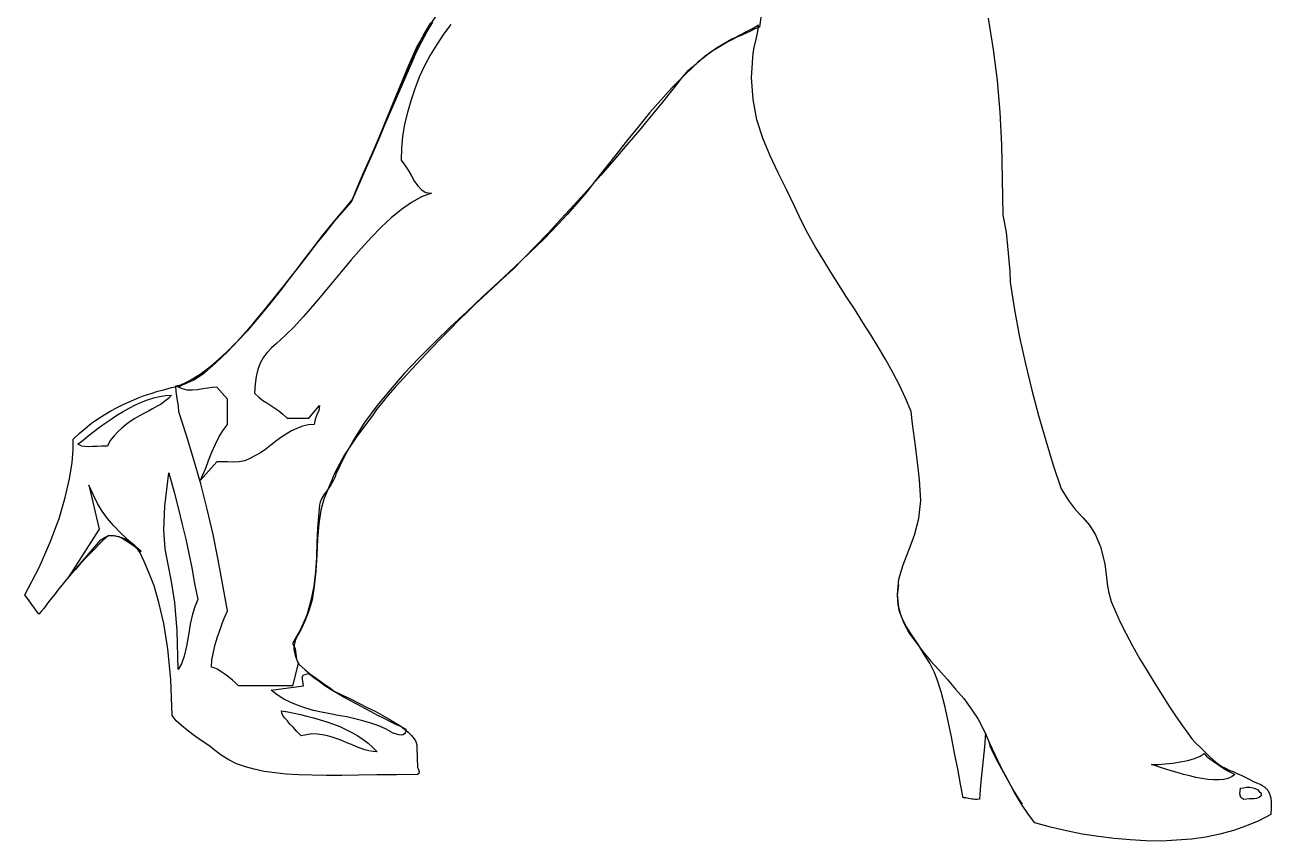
# Model space of a CAD drawing. Extents: x 14564 to 15453, y 74 to 1745.
# Drawn here: x 14804 to 15453, y 74 to 499 of the extents above; entities that cross this region are included whole.
import ezdxf

# ---------------------------------------------------------------- set-up
doc = ezdxf.new("R2010")
doc.units = 0
doc.header["$LTSCALE"] = 1270
doc.header["$MEASUREMENT"] = 0
doc.layers.get('0').update_dxf_attribs({"linetype": 'CONTINUOUS'})

msp = doc.modelspace()

# ---------------------------------------------------------------- linework, layer by layer
at = {"linetype": 'CONTINUOUS'}
for p, q in [((15187.84, 510.66), (15186.11, 497.81)), ((15011.28, 493.59), (15015.12, 500.11)), ((15012.62, 495.71), (15018.38, 504.33)), ((15013.2, 495.51), (15016.08, 500.31)), ((15305.35, 502.41), (15307.85, 486.12)), ((15007.64, 487.08), (15012.62, 495.71)), ((15008.22, 487.66), (15011.28, 493.59)), ((15010.32, 490.33), (15013.2, 495.51)), ((15021.64, 494.17), (15018.18, 488.8)), ((15025.47, 499.15), (15021.64, 494.17)), ((15175.57, 493.4), (15173.66, 492.45)), ((15176.92, 493.59), (15174.42, 492.64)), ((15177.49, 494.36), (15175.57, 493.4)), ((15179.22, 494.75), (15176.92, 493.59)), ((15179.22, 495.32), (15177.49, 494.36)), ((15181.32, 496.47), (15179.22, 495.32)), ((15181.51, 495.71), (15179.22, 494.75)), ((15183.43, 497.43), (15181.32, 496.47)), ((15183.81, 496.85), (15181.51, 495.71)), ((15185.73, 498.77), (15183.43, 497.43)), ((15186.11, 497.81), (15183.81, 496.85)), ((15184.39, 491.49), (15185.35, 495.51)), ((15185.35, 495.51), (15185.73, 498.77)), ((15003.62, 478.07), (15007.64, 487.08)), ((15004.19, 478.64), (15008.22, 487.66)), ((15007.64, 484.97), (15010.32, 490.33)), ((15018.18, 488.8), (15014.74, 483.24)), ((15163.88, 486.89), (15157.93, 482.67)), ((15164.45, 487.08), (15161.96, 485.54)), ((15169.63, 490.33), (15163.88, 486.89)), ((15167.14, 488.61), (15164.45, 487.08)), ((15169.63, 490.15), (15167.14, 488.61)), ((15171.74, 491.49), (15169.63, 490.33)), ((15172.12, 491.29), (15169.63, 490.15)), ((15173.66, 492.45), (15171.74, 491.49)), ((15174.42, 492.64), (15172.12, 491.29)), ((15182.85, 484.2), (15183.43, 487.27)), ((15183.43, 487.27), (15184.39, 491.49)), ((15005.15, 479.22), (15007.64, 484.97)), ((15014.74, 483.24), (15011.67, 477.68)), ((15157.93, 482.67), (15152.19, 477.68)), ((15156.79, 481.71), (15154.1, 479.6)), ((15159.28, 483.63), (15156.79, 481.71)), ((15161.96, 485.54), (15159.28, 483.63)), ((15182.09, 471.55), (15182.85, 484.2)), ((15307.85, 486.12), (15309.95, 470.02)), ((14974.09, 407.91), (15005.15, 479.22)), ((15000.36, 470.02), (15003.62, 478.07)), ((15001.13, 471.36), (15004.19, 478.64)), ((15011.67, 477.68), (15008.98, 471.75)), ((15148.54, 474.62), (15145.86, 471.75)), ((15152.19, 477.68), (15146.43, 472.12)), ((15151.42, 477.11), (15148.54, 474.62)), ((15154.1, 479.6), (15151.42, 477.11)), ((14996.52, 460.81), (15000.36, 470.02)), ((14998.63, 465.42), (15001.13, 471.36)), ((15008.98, 471.75), (15006.69, 465.6)), ((15146.43, 472.12), (15140.49, 466.19)), ((15145.86, 471.75), (15141.07, 465.42)), ((15182.85, 460.05), (15182.09, 471.55)), ((15309.95, 470.02), (15311.3, 453.53)), ((14992.5, 451.04), (14996.52, 460.81)), ((14994.99, 456.98), (14996.52, 460.81)), ((14996.52, 460.81), (14998.63, 465.42)), ((15006.69, 465.6), (15004.57, 459.47)), ((15140.49, 466.19), (15134.74, 459.86)), ((15141.07, 465.42), (15135.69, 458.71)), ((14993.84, 454.11), (14994.99, 456.98)), ((15004.57, 459.47), (15002.85, 453.34)), ((15134.74, 459.86), (15128.99, 453.15)), ((15135.69, 458.71), (15129.76, 451.62)), ((15184.77, 449.5), (15182.85, 460.05)), ((14988.28, 440.88), (14992.5, 451.04)), ((14990.96, 446.63), (14991.92, 449.12)), ((14991.92, 449.12), (14992.88, 451.42)), ((14992.88, 451.42), (14993.84, 454.11)), ((15002.85, 453.34), (15001.31, 447.2)), ((15128.99, 453.15), (15123.43, 446.25)), ((15129.76, 451.62), (15123.62, 444.14)), ((15187.84, 439.92), (15184.77, 449.5)), ((15311.3, 453.53), (15312.25, 436.47)), ((14988.47, 440.5), (14989.81, 443.94)), ((14989.81, 443.94), (14990.96, 446.63)), ((15001.31, 447.2), (15000.36, 440.88)), ((15123.62, 444.14), (15117.1, 436.47)), ((15123.43, 446.25), (15117.68, 439.34)), ((14984.06, 431.1), (14988.28, 440.88)), ((14984.45, 431.29), (14986.75, 436.47)), ((14986.75, 436.47), (14988.47, 440.5)), ((15000.36, 440.88), (14999.78, 434.74)), ((15117.1, 436.47), (15110.39, 428.61)), ((15117.68, 439.34), (15112.12, 432.25)), ((15191.67, 430.72), (15187.84, 439.92)), ((15312.25, 436.47), (15312.64, 418.64)), ((14980.04, 421.9), (14984.06, 431.1)), ((14981.57, 424.77), (14984.45, 431.29)), ((14999.78, 434.74), (14999.59, 428.61)), ((14999.59, 428.61), (15001.5, 425.93)), ((15110.39, 428.61), (15103.49, 420.75)), ((15112.12, 432.25), (15106.75, 425.35)), ((15195.89, 421.9), (15191.67, 430.72)), ((14976.58, 413.85), (14980.04, 421.9)), ((14978.12, 416.72), (14981.57, 424.77)), ((15001.5, 425.93), (15003.23, 423.24)), ((15003.23, 423.24), (15004.96, 420.37)), ((15106.75, 425.35), (15101.38, 418.64)), ((15200.3, 413.28), (15195.89, 421.9)), ((14973.71, 406.76), (14978.12, 416.72)), ((15004.96, 420.37), (15006.49, 417.49)), ((15006.49, 417.49), (15008.22, 415.19)), ((15101.38, 418.64), (15096.21, 412.12)), ((15103.49, 420.75), (15096.59, 412.89)), ((15312.64, 418.64), (15312.83, 399.86)), ((14973.9, 407.14), (14976.58, 413.85)), ((15010.13, 409.44), (15004.96, 406.56)), ((15008.22, 415.19), (15010.13, 413.08)), ((15010.13, 413.08), (15012.43, 411.74)), ((15015.31, 411.35), (15010.13, 409.44)), ((15012.43, 411.74), (15015.31, 411.35)), ((15096.59, 412.89), (15089.69, 405.22)), ((15096.21, 412.12), (15091.03, 405.99)), ((15204.52, 404.26), (15200.3, 413.28)), ((14965.28, 397.17), (14969.88, 402.54)), ((14968.35, 401), (14974.09, 407.91)), ((14968.72, 401.39), (14973.9, 407.14)), ((14969.88, 402.54), (14973.71, 406.76)), ((14999.78, 402.92), (14994.41, 398.51)), ((15004.96, 406.56), (14999.78, 402.92)), ((15089.69, 405.22), (15082.79, 397.74)), ((15091.03, 405.99), (15086.04, 400.24)), ((15207.97, 397.17), (15204.52, 404.26)), ((14960.29, 390.85), (14965.28, 397.17)), ((14962.59, 393.91), (14968.35, 401)), ((14963.55, 395.25), (14968.72, 401.39)), ((14994.41, 398.51), (14989.24, 393.72)), ((15082.79, 397.74), (15076.08, 390.46)), ((15086.04, 400.24), (15081.25, 395.06)), ((15211.42, 390.27), (15207.97, 397.17)), ((15312.83, 399.86), (15314.55, 391.04)), ((14954.54, 383.75), (14960.29, 390.85)), ((14956.84, 386.82), (14962.59, 393.91)), ((14958.18, 388.55), (14963.55, 395.25)), ((14989.24, 393.72), (14984.06, 388.35)), ((15076.08, 390.46), (15069.56, 383.75)), ((15081.25, 395.06), (15074.16, 387.78)), ((15215.26, 383.56), (15211.42, 390.27)), ((15314.55, 391.04), (15315.7, 380.11)), ((14948.59, 376.08), (14954.54, 383.75)), ((14951.28, 379.34), (14956.84, 386.82)), ((14953.01, 381.83), (14958.18, 388.55)), ((14984.06, 388.35), (14978.7, 382.6)), ((15069.56, 383.75), (15063.43, 377.43)), ((15074.16, 387.78), (15066.49, 380.3)), ((15219.28, 376.85), (15215.26, 383.56)), ((14945.53, 372.05), (14951.28, 379.34)), ((14947.64, 374.74), (14953.01, 381.83)), ((14973.52, 376.66), (14968.53, 370.52)), ((14978.7, 382.6), (14973.52, 376.66)), ((15063.43, 377.43), (15057.68, 371.68)), ((15066.49, 380.3), (15058.64, 372.82)), ((15223.31, 370.14), (15219.28, 376.85)), ((15315.7, 380.11), (15316.47, 370.52)), ((14939.97, 364.77), (14945.53, 372.05)), ((14942.08, 367.65), (14947.64, 374.74)), ((14942.27, 367.84), (14948.59, 376.08)), ((14968.53, 370.52), (14963.36, 364.39)), ((15058.64, 372.82), (15050.39, 365.16)), ((15057.68, 371.68), (15052.31, 366.69)), ((15227.52, 363.62), (15223.31, 370.14)), ((15316.47, 370.52), (15316.67, 364.96)), ((14934.41, 357.68), (14939.97, 364.77)), ((14935.75, 359.6), (14942.27, 367.84)), ((14936.71, 360.56), (14942.08, 367.65)), ((14963.36, 364.39), (14958.37, 358.26)), ((15050.39, 365.16), (15042.14, 357.49)), ((15052.31, 366.69), (15047.52, 362.28)), ((15231.74, 357.1), (15227.52, 363.62)), ((15316.67, 364.96), (15318.96, 350.58)), ((14928.85, 350.58), (14934.41, 357.68)), ((14929.24, 351.55), (14935.75, 359.6)), ((14931.15, 353.47), (14936.71, 360.56)), ((14958.37, 358.26), (14953.39, 352.51)), ((15042.14, 357.49), (15033.71, 349.63)), ((15041.96, 357.1), (15038.31, 353.65)), ((15045.03, 359.98), (15041.96, 357.1)), ((15047.52, 362.28), (15045.03, 359.98)), ((15235.96, 350.58), (15231.74, 357.1)), ((14922.53, 343.49), (14929.24, 351.55)), ((14923.1, 343.88), (14928.85, 350.58)), ((14925.4, 346.56), (14931.15, 353.47)), ((14953.39, 352.51), (14948.59, 346.95)), ((15038.31, 353.65), (15034.09, 349.63)), ((15239.99, 344.07), (15235.96, 350.58)), ((15318.96, 350.58), (15321.65, 336.4)), ((14919.84, 340.04), (14925.4, 346.56)), ((14948.59, 346.95), (14943.8, 341.77)), ((15029.69, 345.22), (15024.89, 340.43)), ((15033.71, 349.63), (15025.28, 341.77)), ((15034.09, 349.63), (15029.69, 345.22)), ((15244.2, 337.55), (15239.99, 344.07)), ((14911.98, 331.61), (14917.54, 337.55)), ((14913.9, 333.71), (14919.84, 340.04)), ((14915.81, 335.83), (14922.53, 343.49)), ((14917.54, 337.55), (14923.1, 343.88)), ((14943.8, 341.77), (14939.2, 337.17)), ((15025.28, 341.77), (15017.04, 333.71)), ((15024.89, 340.43), (15020.1, 335.44)), ((15248.22, 331.04), (15244.2, 337.55)), ((14906.23, 326.24), (14911.98, 331.61)), ((14908.15, 327.78), (14913.9, 333.71)), ((14909.3, 328.92), (14915.81, 335.83)), ((14934.6, 333.14), (14932.11, 330.84)), ((14939.2, 337.17), (14934.6, 333.14)), ((15017.04, 333.71), (15008.98, 325.66)), ((15020.1, 335.44), (15015.12, 330.27)), ((15252.06, 324.52), (15248.22, 331.04)), ((15321.65, 336.4), (15324.72, 322.41)), ((14900.67, 321.45), (14906.23, 326.24)), ((14902.02, 322.41), (14908.15, 327.78)), ((14903.16, 322.98), (14909.3, 328.92)), ((14927.89, 325.86), (14926.17, 322.79)), ((14929.81, 328.35), (14927.89, 325.86)), ((14932.11, 330.84), (14929.81, 328.35)), ((15008.98, 325.66), (15001.13, 317.43)), ((15010.13, 325.09), (15005.34, 319.92)), ((15015.12, 330.27), (15010.13, 325.09)), ((15255.7, 318), (15252.06, 324.52)), ((14894.92, 317.04), (14900.67, 321.45)), ((14895.88, 317.61), (14902.02, 322.41)), ((14897.22, 317.8), (14903.16, 322.98)), ((14925.02, 319.53), (14924.06, 315.89)), ((14926.17, 322.79), (14925.02, 319.53)), ((15005.34, 319.92), (15000.74, 314.93)), ((15259.16, 311.29), (15255.7, 318)), ((15324.72, 322.41), (15327.98, 308.8)), ((14882.27, 311.1), (14886.68, 311.87)), ((14883.42, 310.33), (14889.74, 313.59)), ((14883.42, 310.91), (14889.17, 313.59)), ((14886.68, 311.87), (14891.67, 314.17)), ((14889.17, 313.59), (14894.92, 317.04)), ((14889.74, 313.59), (14895.88, 317.61)), ((14891.67, 314.17), (14897.22, 317.8)), ((14923.49, 311.87), (14923.29, 307.26)), ((14924.06, 315.89), (14923.49, 311.87)), ((15001.13, 317.43), (14993.84, 308.98)), ((15000.74, 314.93), (14996.52, 310.33)), ((14862.33, 304.58), (14865.78, 305.92)), ((14865.78, 305.92), (14869.42, 307.07)), ((14869.42, 307.07), (14872.87, 308.22)), ((14870.77, 304.77), (14873.83, 305.54)), ((14872.87, 308.22), (14876.52, 309.18)), ((14873.83, 305.54), (14876.9, 305.92)), ((14876.52, 309.18), (14879.97, 310.14)), ((14876.9, 305.92), (14879.97, 306.11)), ((14879.97, 306.11), (14878.43, 304.39)), ((14879.97, 310.14), (14883.42, 310.91)), ((14882.46, 308.03), (14882.27, 311.1)), ((14883.03, 304.39), (14882.46, 308.03)), ((14885.72, 309.37), (14883.42, 310.33)), ((14888.21, 308.8), (14885.72, 309.37)), ((14890.9, 308.8), (14888.21, 308.8)), ((14893.58, 308.98), (14890.9, 308.8)), ((14896.26, 309.37), (14893.58, 308.98)), ((14898.95, 309.75), (14896.26, 309.37)), ((14901.25, 310.14), (14898.95, 309.75)), ((14903.55, 310.33), (14901.25, 310.14)), ((14909.11, 304), (14903.55, 310.33)), ((14923.29, 307.26), (14925.4, 305.15)), ((14925.4, 305.15), (14927.51, 303.43)), ((14993.84, 308.98), (14986.93, 300.55)), ((14992.69, 305.92), (14989.43, 301.89)), ((14996.52, 310.33), (14992.69, 305.92)), ((15262.22, 304.58), (15259.16, 311.29)), ((15327.98, 308.8), (15331.42, 295.57)), ((14848.34, 298.06), (14851.79, 299.79)), ((14851.79, 299.79), (14855.24, 301.52)), ((14854.86, 297.68), (14857.92, 299.4)), ((14855.24, 301.52), (14858.88, 303.05)), ((14857.92, 299.4), (14861.18, 301.13)), ((14858.88, 303.05), (14862.33, 304.58)), ((14861.18, 301.13), (14864.44, 302.47)), ((14864.44, 302.47), (14867.51, 303.81)), ((14867.51, 303.81), (14870.77, 304.77)), ((14870.19, 299.02), (14868.08, 297.87)), ((14872.5, 300.36), (14870.19, 299.02)), ((14874.6, 301.52), (14872.5, 300.36)), ((14876.52, 303.05), (14874.6, 301.52)), ((14878.43, 304.39), (14876.52, 303.05)), ((14883.61, 300.55), (14883.03, 304.39)), ((14883.8, 297.49), (14883.61, 300.55)), ((14909.11, 290.97), (14909.11, 304)), ((14927.51, 303.43), (14929.62, 302.09)), ((14929.62, 302.09), (14931.73, 300.75)), ((14931.73, 300.75), (14933.84, 299.4)), ((14933.84, 299.4), (14935.94, 298.06)), ((14951.47, 294.23), (14957.03, 300.75)), ((14957.03, 300.75), (14956.65, 298.26)), ((14986.93, 300.55), (14980.42, 291.93)), ((14986.75, 298.63), (14984.83, 295.76)), ((14989.43, 301.89), (14986.75, 298.63)), ((15265.09, 297.68), (15262.22, 304.58)), ((14838.37, 291.54), (14841.63, 293.84)), ((14841.63, 293.84), (14844.89, 295.96)), ((14844.89, 295.96), (14848.34, 298.06)), ((14845.46, 291.54), (14848.53, 293.65)), ((14848.53, 293.65), (14851.6, 295.76)), ((14851.6, 295.76), (14854.86, 297.68)), ((14858.5, 292.5), (14856.39, 290.97)), ((14860.99, 294.04), (14858.5, 292.5)), ((14863.29, 295.37), (14860.99, 294.04)), ((14865.59, 296.53), (14863.29, 295.37)), ((14868.08, 297.87), (14865.59, 296.53)), ((14887.83, 285.22), (14883.8, 297.49)), ((14935.94, 298.06), (14938.06, 296.33)), ((14938.06, 296.33), (14940.16, 294.23)), ((14940.16, 294.23), (14951.47, 294.23)), ((14954.73, 293.46), (14954.35, 290.97)), ((14955.69, 295.96), (14954.73, 293.46)), ((14956.65, 298.26), (14955.69, 295.96)), ((14984.83, 295.76), (14980.04, 289.24)), ((15265.86, 291.16), (15265.09, 297.68)), ((15331.42, 295.57), (15335.26, 282.53)), ((14828.78, 283.3), (14831.85, 286.18)), ((14831.85, 286.18), (14835.11, 288.86)), ((14835.11, 288.86), (14838.37, 291.54)), ((14836.64, 285.02), (14839.52, 287.32)), ((14839.52, 287.32), (14842.59, 289.44)), ((14842.59, 289.44), (14845.46, 291.54)), ((14851.98, 287.14), (14850.07, 285.02)), ((14854.09, 289.05), (14851.98, 287.14)), ((14856.39, 290.97), (14854.09, 289.05)), ((14904.89, 284.64), (14907, 288.09)), ((14907, 288.09), (14909.11, 290.97)), ((14939.78, 285.79), (14936.9, 284.07)), ((14942.46, 287.52), (14939.78, 285.79)), ((14945.34, 288.86), (14942.46, 287.52)), ((14948.21, 290.01), (14945.34, 288.86)), ((14951.28, 290.78), (14948.21, 290.01)), ((14954.35, 290.97), (14951.28, 290.78)), ((14980.42, 291.93), (14974.86, 283.11)), ((14980.04, 289.24), (14976.01, 283.88)), ((15267.4, 279.85), (15265.86, 291.16)), ((14828.78, 277.93), (14828.78, 283.3)), ((14831.27, 280.62), (14833.96, 282.72)), ((14832.23, 280.04), (14831.27, 280.62)), ((14833.39, 279.66), (14832.23, 280.04)), ((14834.92, 279.46), (14833.39, 279.66)), ((14833.96, 282.72), (14836.64, 285.02)), ((14836.83, 279.27), (14834.92, 279.46)), ((14838.95, 279.46), (14836.83, 279.27)), ((14841.25, 279.46), (14838.95, 279.46)), ((14843.74, 279.66), (14841.25, 279.46)), ((14846.61, 279.66), (14843.74, 279.66)), ((14848.14, 282.53), (14846.61, 279.66)), ((14850.07, 285.02), (14848.14, 282.53)), ((14891.67, 272.57), (14887.83, 285.22)), ((14901.06, 276.4), (14902.97, 280.62)), ((14902.97, 280.62), (14904.89, 284.64)), ((14931.73, 280.04), (14929.04, 278.12)), ((14934.22, 281.96), (14931.73, 280.04)), ((14936.9, 284.07), (14934.22, 281.96)), ((14974.86, 283.11), (14969.88, 274.1)), ((14972.94, 279.27), (14970.07, 275.06)), ((14976.01, 283.88), (14972.94, 279.27)), ((15268.74, 268.35), (15267.4, 279.85)), ((15335.26, 282.53), (15339.09, 269.69)), ((14828.21, 271.03), (14828.78, 277.93)), ((14895.3, 259.92), (14891.67, 272.57)), ((14899.33, 272.18), (14901.06, 276.4)), ((14920.8, 273.14), (14918.12, 271.99)), ((14923.68, 274.67), (14920.8, 273.14)), ((14926.36, 276.2), (14923.68, 274.67)), ((14929.04, 278.12), (14926.36, 276.2)), ((14969.88, 274.1), (14965.66, 265.09)), ((14970.07, 275.06), (14967.58, 270.64)), ((14826.87, 262.59), (14828.21, 271.03)), ((14903.55, 271.41), (14895.11, 261.83)), ((14896.26, 264.71), (14897.8, 268.15)), ((14897.8, 268.15), (14899.33, 272.18)), ((14909.11, 271.41), (14903.55, 271.41)), ((14912.17, 271.22), (14909.11, 271.41)), ((14915.24, 271.41), (14912.17, 271.22)), ((14918.12, 271.99), (14915.24, 271.41)), ((14967.58, 270.64), (14965.09, 265.66)), ((15269.51, 262.02), (15268.74, 268.35)), ((15339.09, 269.69), (15343.31, 257.42)), ((14824.57, 252.82), (14826.87, 262.59)), ((14876.52, 248.41), (14878.63, 265.66)), ((14878.63, 265.66), (14881.31, 255.7)), ((14895.11, 261.83), (14896.26, 264.71)), ((14898.56, 246.88), (14895.3, 259.92)), ((14965.09, 265.66), (14962.4, 259.53)), ((14964.32, 261.83), (14962.97, 259.53)), ((14965.28, 263.55), (14964.32, 261.83)), ((14965.66, 265.09), (14965.28, 263.55)), ((15270.27, 251.29), (15269.51, 262.02)), ((14837.03, 259.33), (14842.39, 236.33)), ((14839.33, 254.16), (14837.03, 259.33)), ((14841.44, 249.75), (14839.33, 254.16)), ((14881.31, 255.7), (14883.61, 246.88)), ((14959.72, 254.73), (14958.37, 252.44)), ((14962.4, 259.53), (14959.33, 252.05)), ((14961.44, 257.03), (14959.72, 254.73)), ((14962.97, 259.53), (14961.44, 257.03)), ((15343.31, 257.42), (15347.15, 251.29)), ((14821.5, 241.89), (14824.57, 252.82)), ((14843.92, 245.72), (14841.44, 249.75)), ((14875.94, 235.95), (14876.52, 248.41)), ((14883.61, 246.88), (14885.52, 238.82)), ((14901.63, 233.65), (14898.56, 246.88)), ((14957.03, 248.98), (14956.07, 236.91)), ((14957.41, 250.52), (14957.03, 248.98)), ((14958.37, 252.44), (14957.41, 250.52)), ((14959.33, 252.05), (14957.8, 246.3)), ((15269.12, 241.89), (15270.27, 251.29)), ((15347.15, 251.29), (15350.78, 246.49)), ((14816.9, 229.63), (14821.5, 241.89)), ((14846.61, 241.89), (14843.92, 245.72)), ((14849.87, 238.25), (14846.61, 241.89)), ((14957.8, 246.3), (14956.65, 239.21)), ((15266.82, 233.27), (15269.12, 241.89)), ((15350.78, 246.49), (15354.62, 242.47)), ((15354.62, 242.47), (15358.07, 238.44)), ((14842.39, 236.33), (14826.1, 210.84)), ((14853.7, 234.23), (14849.87, 238.25)), ((14858.5, 229.81), (14853.7, 234.23)), ((14876.71, 226.17), (14875.94, 235.95)), ((14885.52, 238.82), (14887.45, 231.16)), ((14904.32, 220.42), (14901.63, 233.65)), ((14956.07, 236.91), (14955.69, 229.43)), ((14956.65, 239.21), (14956.07, 231.35)), ((15358.07, 238.44), (15361.14, 233.46)), ((14811.14, 216.39), (14816.9, 229.63)), ((14826.1, 210.84), (14843.16, 230.77)), ((14842.97, 229.24), (14839.33, 225.41)), ((14847, 233.07), (14842.97, 229.24)), ((14843.16, 230.77), (14845.46, 232.3)), ((14845.46, 232.3), (14847.76, 233.07)), ((14849.3, 232.88), (14847, 233.07)), ((14847.76, 233.07), (14850.07, 233.07)), ((14851.6, 232.5), (14849.3, 232.88)), ((14850.07, 233.07), (14852.56, 232.5)), ((14854.09, 231.93), (14851.6, 232.5)), ((14852.56, 232.5), (14855.24, 231.16)), ((14856.39, 230.97), (14854.09, 231.93)), ((14855.24, 231.16), (14857.92, 229.43)), ((14858.69, 229.63), (14856.39, 230.97)), ((14857.92, 229.43), (14860.99, 227.32)), ((14864.25, 224.83), (14858.5, 229.81)), ((14860.61, 228.09), (14858.69, 229.63)), ((14862.33, 226.17), (14860.61, 228.09)), ((14860.99, 227.32), (14864.25, 224.83)), ((14887.45, 231.16), (14888.98, 223.68)), ((14955.69, 229.43), (14955.5, 221.76)), ((14956.07, 231.35), (14955.69, 222.91)), ((15263.95, 225.41), (15266.82, 233.27)), ((15361.14, 233.46), (15363.82, 227.13)), ((15363.82, 227.13), (15365.93, 218.32)), ((14835.88, 221.95), (14832.81, 218.69)), ((14839.33, 225.41), (14835.88, 221.95)), ((14863.68, 224.07), (14862.33, 226.17)), ((14865.78, 219.46), (14863.68, 224.07)), ((14878.24, 217.93), (14876.71, 226.17)), ((14888.98, 223.68), (14890.51, 216.2)), ((14955.5, 221.76), (14954.92, 214.1)), ((14955.69, 222.91), (14955.11, 214.48)), ((15261.07, 217.74), (15263.95, 225.41)), ((14803.67, 202.21), (14811.14, 216.39)), ((14830.13, 215.63), (14827.64, 212.76)), ((14832.81, 218.69), (14830.13, 215.63)), ((14868.28, 213.9), (14865.78, 219.46)), ((14879.97, 209.11), (14878.24, 217.93)), ((14890.51, 216.2), (14892.04, 208.15)), ((14906.81, 207.2), (14904.32, 220.42)), ((14955.11, 214.48), (14954.35, 206.62)), ((15258.77, 210.26), (15261.07, 217.74)), ((15365.93, 218.32), (15367.46, 206.62)), ((14825.14, 210.07), (14823.03, 207.38)), ((14827.64, 212.76), (14825.14, 210.07)), ((14870.96, 206.81), (14868.28, 213.9)), ((14881.69, 198.19), (14879.97, 209.11)), ((14892.04, 208.15), (14893.77, 199.72)), ((14954.92, 214.1), (14954.15, 206.62)), ((15258, 202.41), (15258.77, 210.26)), ((14810.96, 192.05), (14803.67, 202.21)), ((14819.39, 202.78), (14817.66, 200.68)), ((14821.12, 205.08), (14819.39, 202.78)), ((14823.03, 207.38), (14821.12, 205.08)), ((14873.45, 198.19), (14870.96, 206.81)), ((14909.11, 193.77), (14906.81, 207.2)), ((14954.15, 206.62), (14952.62, 199.15)), ((14954.35, 206.62), (14953.2, 199.52)), ((15258.58, 207.38), (15257.81, 202.02)), ((15257.81, 202.02), (15258.19, 197.03)), ((15258.96, 193.96), (15258, 202.41)), ((15367.46, 206.62), (15368.04, 203.17)), ((15368.04, 203.17), (15369.38, 198.76)), ((14813.45, 195.12), (14812.1, 193.59)), ((14814.79, 196.85), (14813.45, 195.12)), ((14816.13, 198.76), (14814.79, 196.85)), ((14817.66, 200.68), (14816.13, 198.76)), ((14875.94, 187.26), (14873.45, 198.19)), ((14883.03, 183.42), (14881.69, 198.19)), ((14892.24, 196.46), (14890.9, 192.05)), ((14893.77, 199.72), (14892.24, 196.46)), ((14952.62, 199.15), (14950.51, 191.67)), ((14953.2, 199.52), (14951.47, 193.77)), ((15258.19, 197.03), (15259.53, 191.86)), ((15369.38, 198.76), (15371.49, 193.59)), ((14812.1, 193.59), (14810.96, 192.05)), ((14890.9, 192.05), (14889.74, 186.87)), ((14906.62, 187.83), (14907.95, 191.09)), ((14907.95, 191.09), (14909.11, 193.77)), ((14950.51, 191.67), (14947.25, 184.19)), ((14949.36, 188.41), (14947.45, 184.38)), ((14951.47, 193.77), (14949.36, 188.41)), ((15260.49, 189.94), (15258.96, 193.96)), ((15259.53, 191.86), (15261.45, 187.07)), ((15262.79, 185.53), (15260.49, 189.94)), ((15371.49, 193.59), (15373.98, 188.03)), ((14878.05, 174.03), (14875.94, 187.26)), ((14883.42, 163.3), (14883.03, 183.42)), ((14889.74, 186.87), (14888.78, 181.12)), ((14903.93, 180.35), (14905.28, 184.19)), ((14905.28, 184.19), (14906.62, 187.83)), ((14947.25, 184.19), (14943.03, 176.91)), ((14947.45, 184.38), (14945.72, 181.31)), ((15261.45, 187.07), (15264.14, 182.27)), ((15265.67, 180.93), (15262.79, 185.53)), ((15264.14, 182.27), (15267.59, 177.48)), ((15373.98, 188.03), (15377.05, 181.89)), ((15377.05, 181.89), (15380.5, 175.56)), ((14887.83, 175.37), (14886.68, 170.2)), ((14888.78, 181.12), (14887.83, 175.37)), ((14901.82, 172.3), (14902.78, 176.33)), ((14902.78, 176.33), (14903.93, 180.35)), ((14943.03, 176.91), (14944.38, 174.22)), ((14943.8, 176.33), (14943.62, 173.84)), ((14944.57, 178.82), (14943.8, 176.33)), ((14945.72, 181.31), (14944.57, 178.82)), ((15268.93, 176.14), (15265.67, 180.93)), ((15267.59, 177.48), (15271.23, 172.69)), ((15272, 171.16), (15268.93, 176.14)), ((15380.5, 175.56), (15384.14, 169.04)), ((14879.59, 158.12), (14878.05, 174.03)), ((14886.68, 170.2), (14885.15, 166.17)), ((14901.06, 168.28), (14901.82, 172.3)), ((14943.62, 173.84), (14944.38, 170.58)), ((14944.38, 174.22), (14944.76, 171.54)), ((14944.38, 170.58), (14945.92, 166.36)), ((14944.76, 171.54), (14945.15, 168.66)), ((15271.23, 172.69), (15275.26, 167.9)), ((15274.87, 166.55), (15272, 171.16)), ((15384.14, 169.04), (15387.98, 162.53)), ((14885.15, 166.17), (14883.42, 163.3)), ((14900.86, 164.44), (14901.06, 168.28)), ((14902.2, 164.25), (14900.86, 164.44)), ((14903.74, 163.48), (14902.2, 164.25)), ((14905.65, 162.34), (14903.74, 163.48)), ((14907.76, 160.81), (14905.65, 162.34)), ((14945.92, 166.36), (14943.03, 154.86)), ((14945.15, 168.66), (14946.49, 165.98)), ((14946.49, 165.98), (14949.36, 163.3)), ((14949.36, 163.3), (14952.05, 160.99)), ((15277.17, 162.14), (15274.87, 166.55)), ((15275.26, 167.9), (15279.66, 163.1)), ((15279.66, 163.1), (15283.88, 158.31)), ((15387.98, 162.53), (15392, 156.01)), ((14880.35, 139.33), (14879.59, 158.12)), ((14909.87, 159.27), (14907.76, 160.81)), ((14911.79, 157.74), (14909.87, 159.27)), ((14913.51, 156.2), (14911.79, 157.74)), ((14914.86, 154.86), (14913.51, 156.2)), ((14948.02, 159.27), (14948.79, 160.61)), ((14948.41, 157.16), (14948.02, 159.27)), ((14948.79, 154.86), (14948.41, 157.16)), ((14948.79, 160.61), (14951.47, 161.18)), ((14951.47, 161.18), (14954.15, 159.08)), ((14952.05, 160.99), (14954.73, 159.08)), ((14954.15, 159.08), (14956.84, 157.16)), ((14954.73, 159.08), (14957.23, 157.35)), ((14956.84, 157.16), (14959.91, 155.05)), ((14957.23, 157.35), (14959.33, 155.82)), ((14959.33, 155.82), (14961.25, 154.67)), ((15278.7, 158.12), (15277.17, 162.14)), ((15280.82, 151.6), (15278.7, 158.12)), ((15283.88, 158.31), (15288.29, 153.13)), ((15392, 156.01), (15395.84, 149.87)), ((14943.03, 154.86), (14914.86, 154.86)), ((14931.92, 152.56), (14948.79, 154.86)), ((14934.98, 150.07), (14931.92, 152.56)), ((14938.44, 147.77), (14934.98, 150.07)), ((14959.91, 155.05), (14963.16, 152.94)), ((14961.25, 154.67), (14962.97, 153.33)), ((14962.97, 153.33), (14964.32, 152.18)), ((14963.16, 152.94), (14966.42, 151.03)), ((14964.32, 152.18), (14969.11, 149.87)), ((14966.42, 151.03), (14969.88, 148.92)), ((14969.11, 149.87), (14973.52, 147.77)), ((15282.73, 144.31), (15280.82, 151.6)), ((15288.29, 153.13), (15292.51, 148.15)), ((15395.84, 149.87), (15399.67, 143.93)), ((14942.08, 146.04), (14938.44, 147.77)), ((14945.92, 144.51), (14942.08, 146.04)), ((14949.94, 143.17), (14945.92, 144.51)), ((14953.97, 142.01), (14949.94, 143.17)), ((14969.88, 148.92), (14973.33, 147)), ((14973.33, 147), (14976.97, 145.08)), ((14973.52, 147.77), (14977.93, 145.66)), ((14976.97, 145.08), (14980.42, 143.17)), ((14977.93, 145.66), (14981.96, 143.55)), ((14980.42, 143.17), (14983.87, 141.44)), ((14981.96, 143.55), (14985.98, 141.64)), ((15284.46, 136.45), (15282.73, 144.31)), ((15292.51, 148.15), (15296.34, 142.78)), ((15296.34, 142.78), (15299.99, 137.42)), ((15399.67, 143.93), (15403.12, 138.57)), ((14882.46, 136.65), (14880.35, 139.33)), ((14885.15, 134.16), (14882.46, 136.65)), ((14937.48, 140.68), (14937.29, 141.82)), ((14937.29, 141.82), (14940.54, 141.25)), ((14938.06, 139.33), (14937.48, 140.68)), ((14939.01, 137.99), (14938.06, 139.33)), ((14940.36, 136.65), (14939.01, 137.99)), ((14941.7, 134.92), (14940.36, 136.65)), ((14940.54, 141.25), (14943.8, 140.48)), ((14943.8, 140.48), (14947.25, 139.91)), ((14947.25, 139.91), (14950.51, 138.95)), ((14950.51, 138.95), (14953.97, 138.18)), ((14958.18, 141.06), (14953.97, 142.01)), ((14953.97, 138.18), (14957.41, 137.03)), ((14957.41, 137.03), (14960.87, 136.08)), ((14962.59, 140.29), (14958.18, 141.06)), ((14966.81, 139.33), (14962.59, 140.29)), ((14971.22, 138.57), (14966.81, 139.33)), ((14975.44, 137.61), (14971.22, 138.57)), ((14979.65, 136.65), (14975.44, 137.61)), ((14983.87, 135.31), (14979.65, 136.65)), ((14983.87, 141.44), (14987.32, 139.52)), ((14985.98, 141.64), (14989.62, 139.52)), ((14987.32, 139.52), (14990.58, 137.99)), ((14989.62, 139.52), (14992.88, 137.8)), ((14990.58, 137.99), (14993.84, 136.26)), ((14992.88, 137.8), (14995.95, 135.88)), ((15286.18, 128.21), (15284.46, 136.45)), ((15299.99, 137.42), (15303.05, 131.66)), ((15403.12, 138.57), (15406.38, 133.96)), ((14888.21, 131.66), (14885.15, 134.16)), ((14891.28, 129.36), (14888.21, 131.66)), ((14943.42, 133.2), (14941.7, 134.92)), ((14945.34, 131.09), (14943.42, 133.2)), ((14947.45, 128.79), (14945.34, 131.09)), ((14960.87, 136.08), (14964.32, 134.92)), ((14964.32, 134.92), (14967.58, 133.58)), ((14967.58, 133.58), (14970.84, 132.05)), ((14970.84, 132.05), (14973.9, 130.52)), ((14973.9, 130.52), (14976.97, 128.79)), ((14987.89, 133.96), (14983.87, 135.31)), ((14991.73, 132.24), (14987.89, 133.96)), ((14995.37, 130.13), (14991.73, 132.24)), ((14993.84, 136.26), (14996.71, 134.92)), ((14997.1, 129.56), (14995.37, 130.13)), ((14995.95, 135.88), (14998.82, 134.16)), ((14996.71, 134.92), (14999.59, 133.58)), ((14998.82, 134.16), (15001.13, 132.43)), ((14999.59, 133.58), (15002.08, 132.24)), ((15001.13, 132.43), (15003.23, 130.7)), ((15001.7, 130.32), (15001.31, 129.75)), ((15002.08, 131.09), (15001.7, 130.32)), ((15002.08, 132.24), (15002.08, 131.09)), ((15003.23, 130.7), (15004.96, 128.98)), ((15303.05, 131.66), (15305.55, 125.73)), ((15303.82, 130.13), (15303.43, 123.04)), ((15306.12, 124.76), (15303.82, 130.13)), ((15406.38, 133.96), (15409.26, 130.13)), ((15409.26, 130.13), (15411.36, 127.26)), ((14894.34, 127.06), (14891.28, 129.36)), ((14897.41, 125.14), (14894.34, 127.06)), ((14900.1, 123.23), (14897.41, 125.14)), ((14950.32, 129.36), (14947.45, 128.79)), ((14953.01, 129.75), (14950.32, 129.36)), ((14955.88, 129.56), (14953.01, 129.75)), ((14958.57, 129.36), (14955.88, 129.56)), ((14961.25, 128.79), (14958.57, 129.36)), ((14963.74, 128.02), (14961.25, 128.79)), ((14966.23, 127.26), (14963.74, 128.02)), ((14968.72, 126.3), (14966.23, 127.26)), ((14971.22, 125.14), (14968.72, 126.3)), ((14973.71, 124.19), (14971.22, 125.14)), ((14976.01, 123.23), (14973.71, 124.19)), ((14976.97, 128.79), (14979.84, 126.87)), ((14979.84, 126.87), (14982.33, 124.96)), ((14982.33, 124.96), (14984.83, 122.65)), ((14998.44, 129.36), (14997.1, 129.56)), ((14999.59, 129.17), (14998.44, 129.36)), ((15000.54, 129.36), (14999.59, 129.17)), ((15001.31, 129.75), (15000.54, 129.36)), ((15004.96, 128.98), (15006.3, 127.26)), ((15006.3, 127.26), (15007.26, 125.73)), ((15007.26, 125.73), (15007.83, 124)), ((15007.83, 124), (15007.83, 122.47)), ((15287.72, 119.78), (15286.18, 128.21)), ((15305.55, 125.73), (15306.12, 123.61)), ((15308.99, 118.82), (15306.12, 124.76)), ((15306.12, 123.61), (15307.85, 119.78)), ((15411.36, 127.26), (15413.09, 125.34)), ((15413.09, 125.34), (15416.15, 122.27)), ((14902.2, 121.51), (14900.1, 123.23)), ((14905.85, 118.63), (14902.2, 121.51)), ((14909.87, 116.32), (14905.85, 118.63)), ((14978.31, 122.27), (14976.01, 123.23)), ((14980.61, 121.51), (14978.31, 122.27)), ((14982.72, 120.93), (14980.61, 121.51)), ((14985.02, 120.54), (14982.72, 120.93)), ((14984.83, 122.65), (14987.13, 120.35)), ((14987.13, 120.35), (14985.02, 120.54)), ((15007.83, 122.47), (15008.02, 112.3)), ((15289.44, 111.53), (15287.72, 119.78)), ((15303.43, 123.04), (15302.29, 113.07)), ((15307.85, 119.78), (15310.34, 114.99)), ((15312.06, 112.3), (15308.99, 118.82)), ((15409.26, 115.95), (15412.71, 116.91)), ((15412.71, 116.91), (15415.58, 118.25)), ((15415.58, 118.25), (15417.69, 119.58)), ((15416.15, 122.27), (15418.65, 119.97)), ((15417.69, 119.58), (15419.03, 118.25)), ((15418.65, 119.97), (15420.76, 117.86)), ((15419.03, 118.25), (15420.76, 116.71)), ((15420.76, 117.86), (15422.48, 116.32)), ((14913.9, 114.22), (14909.87, 116.32)), ((14918.5, 112.69), (14913.9, 114.22)), ((14923.1, 111.35), (14918.5, 112.69)), ((14928.28, 110.19), (14923.1, 111.35)), ((15008.02, 112.3), (15008.6, 111.15)), ((15008.6, 111.15), (15008.98, 110)), ((15290.78, 103.67), (15289.44, 111.53)), ((15302.29, 113.07), (15301.33, 103.1)), ((15310.34, 114.99), (15313.21, 109.62)), ((15315.51, 105.79), (15312.06, 112.3)), ((15392.58, 113.07), (15390.28, 113.84)), ((15390.28, 113.84), (15393.72, 113.84)), ((15395.07, 112.3), (15392.58, 113.07)), ((15393.72, 113.84), (15397.37, 114.22)), ((15397.75, 111.35), (15395.07, 112.3)), ((15397.37, 114.22), (15401.4, 114.6)), ((15400.63, 110.58), (15397.75, 111.35)), ((15403.7, 109.62), (15400.63, 110.58)), ((15401.4, 114.6), (15405.42, 115.18)), ((15405.42, 115.18), (15409.26, 115.95)), ((15420.76, 116.71), (15422.87, 115.18)), ((15422.48, 116.32), (15423.83, 114.99)), ((15422.87, 115.18), (15425.17, 113.65)), ((15423.83, 114.99), (15425.17, 114.03)), ((15425.17, 114.03), (15426.32, 113.26)), ((15425.17, 113.65), (15427.46, 112.11)), ((15426.32, 113.26), (15427.27, 112.69)), ((15427.27, 112.69), (15428.43, 112.11)), ((15427.46, 112.11), (15429.76, 110.77)), ((15428.43, 112.11), (15429.58, 111.53)), ((15429.58, 111.53), (15431.11, 110.77)), ((15429.76, 110.77), (15431.88, 109.62)), ((15431.11, 110.77), (15432.83, 110.19)), ((14933.84, 109.43), (14928.28, 110.19)), ((14939.78, 108.85), (14933.84, 109.43)), ((14946.11, 108.47), (14939.78, 108.85)), ((14953.2, 108.28), (14946.11, 108.47)), ((14960.67, 108.09), (14953.2, 108.28)), ((14968.72, 108.09), (14960.67, 108.09)), ((14977.54, 108.28), (14968.72, 108.09)), ((14986.93, 108.47), (14977.54, 108.28)), ((14997.1, 108.47), (14986.93, 108.47)), ((15008.02, 108.66), (14997.1, 108.47)), ((15008.79, 109.23), (15008.02, 108.66)), ((15008.98, 110), (15008.79, 109.23)), ((15313.21, 109.62), (15316.28, 104.25)), ((15318.96, 99.27), (15315.51, 105.79)), ((15316.28, 104.25), (15318.96, 99.46)), ((15406.96, 108.66), (15403.7, 109.62)), ((15410.22, 107.89), (15406.96, 108.66)), ((15413.48, 107.13), (15410.22, 107.89)), ((15416.54, 106.55), (15413.48, 107.13)), ((15419.61, 105.97), (15416.54, 106.55)), ((15422.67, 105.79), (15419.61, 105.97)), ((15425.36, 105.79), (15422.67, 105.79)), ((15428.04, 105.97), (15425.36, 105.79)), ((15430.15, 106.55), (15428.04, 105.97)), ((15432.26, 107.51), (15430.15, 106.55)), ((15431.88, 109.62), (15433.79, 108.66)), ((15433.79, 108.66), (15432.26, 107.51)), ((15432.83, 110.19), (15434.94, 109.23)), ((15434.94, 109.23), (15437.44, 108.09)), ((15437.44, 108.09), (15440.5, 106.55)), ((15440.5, 106.55), (15444.14, 104.63)), ((15444.14, 104.63), (15447.21, 103.48)), ((15292.31, 96.39), (15290.78, 103.67)), ((15301.33, 103.1), (15300.75, 95.82)), ((15318.96, 99.46), (15321.46, 95.43)), ((15322.6, 93.13), (15318.96, 99.27)), ((15436.28, 98.5), (15436.67, 101.57)), ((15436.86, 96.58), (15436.28, 98.5)), ((15436.67, 101.57), (15438.39, 101.76)), ((15438.39, 101.76), (15439.93, 101.95)), ((15439.93, 101.95), (15441.46, 101.95)), ((15441.46, 101.95), (15443, 101.76)), ((15443, 101.76), (15444.34, 101.37)), ((15444.34, 101.37), (15445.49, 100.8)), ((15445.49, 100.8), (15446.44, 99.84)), ((15446.44, 99.84), (15447.4, 98.88)), ((15447.21, 97.35), (15446.63, 96.78)), ((15447.21, 103.48), (15449.32, 101.95)), ((15447.4, 97.92), (15447.21, 97.35)), ((15447.4, 98.88), (15447.4, 97.92)), ((15449.32, 101.95), (15450.86, 100.41)), ((15450.86, 100.41), (15451.82, 98.5)), ((15451.82, 98.5), (15452.39, 96.39)), ((15293.85, 96.39), (15292.31, 96.39)), ((15295, 96.2), (15293.85, 96.39)), ((15295.96, 96.01), (15295, 96.2)), ((15296.92, 95.82), (15295.96, 96.01)), ((15297.69, 95.82), (15296.92, 95.82)), ((15298.45, 95.62), (15297.69, 95.82)), ((15299.6, 95.62), (15298.45, 95.62)), ((15300.75, 95.82), (15299.6, 95.62)), ((15321.46, 95.43), (15322.99, 93.13)), ((15326.25, 87.76), (15322.6, 93.13)), ((15438.39, 95.62), (15436.86, 96.58)), ((15441.27, 96.01), (15438.39, 95.62)), ((15442.61, 96.01), (15441.27, 96.01)), ((15443.76, 96.01), (15442.61, 96.01)), ((15444.91, 96.2), (15443.76, 96.01)), ((15445.87, 96.39), (15444.91, 96.2)), ((15446.63, 96.78), (15445.87, 96.39)), ((15452.39, 96.39), (15452.58, 93.9)), ((15452.58, 91.02), (15452.39, 87.76)), ((15452.58, 93.9), (15452.58, 91.02)), ((15329.51, 83.54), (15326.25, 87.76)), ((15446.26, 84.5), (15439.74, 81.82)), ((15452.39, 87.76), (15446.26, 84.5)), ((15337.75, 81.24), (15329.51, 83.54)), ((15345.99, 79.33), (15337.75, 81.24)), ((15354.24, 77.61), (15345.99, 79.33)), ((15433.02, 79.52), (15425.93, 77.61)), ((15439.74, 81.82), (15433.02, 79.52)), ((15362.67, 76.26), (15354.24, 77.61)), ((15370.92, 75.31), (15362.67, 76.26)), ((15379.16, 74.54), (15370.92, 75.31)), ((15387.4, 74.15), (15379.16, 74.54)), ((15395.45, 73.96), (15387.4, 74.15)), ((15403.31, 74.35), (15395.45, 73.96)), ((15411.17, 74.92), (15403.31, 74.35)), ((15418.65, 76.07), (15411.17, 74.92)), ((15425.93, 77.61), (15418.65, 76.07))]:
    msp.add_line(p, q, dxfattribs=at)

doc.saveas('drawing.dxf')
